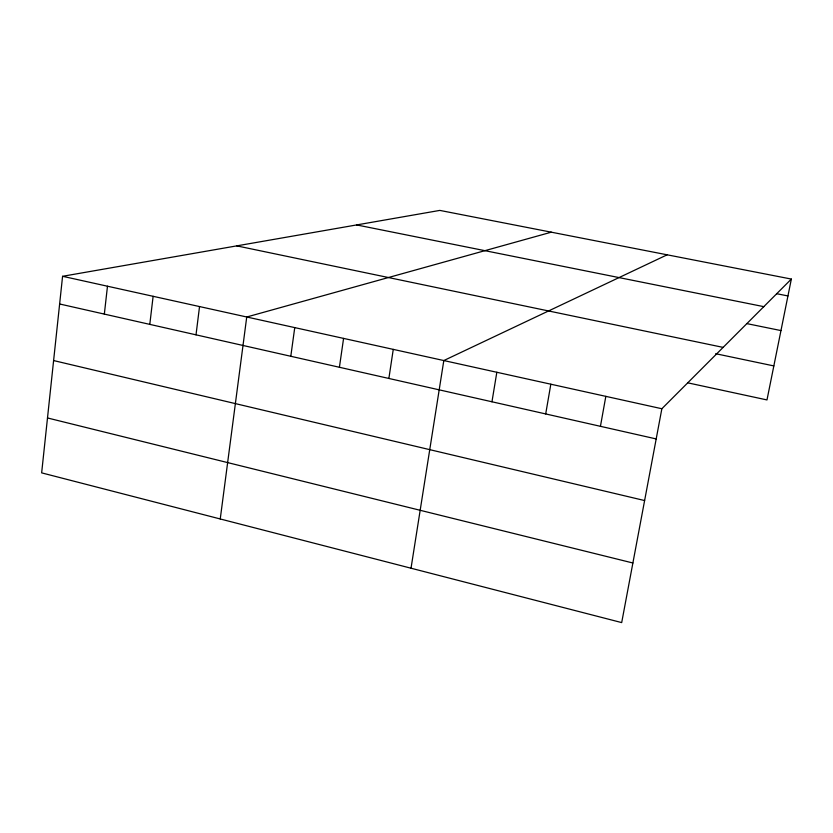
<?xml version="1.0" encoding="UTF-8"?>
<svg xmlns="http://www.w3.org/2000/svg" width="833" height="833" viewBox="0 0 833 833"><rect width="100%" height="100%" fill="white"/><g stroke="black" fill="none" stroke-linecap="round" stroke-linejoin="round"><path stroke-width="1.25" d="M62.579 276.296L41.65 472.863L621.689 622.595L661.86 408.743L791.35 279.065L439.824 210.405L62.579 276.296L661.86 408.743M104.344 314.093L107.478 286.219M149.794 324.381L153.126 296.309M196.015 334.835L199.535 306.565M220.245 518.969L246.735 316.998L551.311 232.178M290.8 356.274L294.747 327.608M339.416 367.27L343.581 338.396M388.876 378.463L393.259 349.381M411.023 568.21L443.812 360.554L667.16 254.804M491.959 401.787L496.832 372.268M545.698 413.939L550.832 384.2M600.437 426.319L605.83 396.362M791.35 279.065L766.985 399.934L687.819 382.847M776.627 293.695L787.945 295.944M356.649 224.931L763.809 306.648M747.232 323.693L780.969 330.576M236.749 245.87L723.127 347.392M715.682 353.713L773.847 365.926M59.632 303.983L656.185 438.929M53.604 360.554L644.617 500.55M47.491 417.958L632.882 562.993"/></g></svg>
